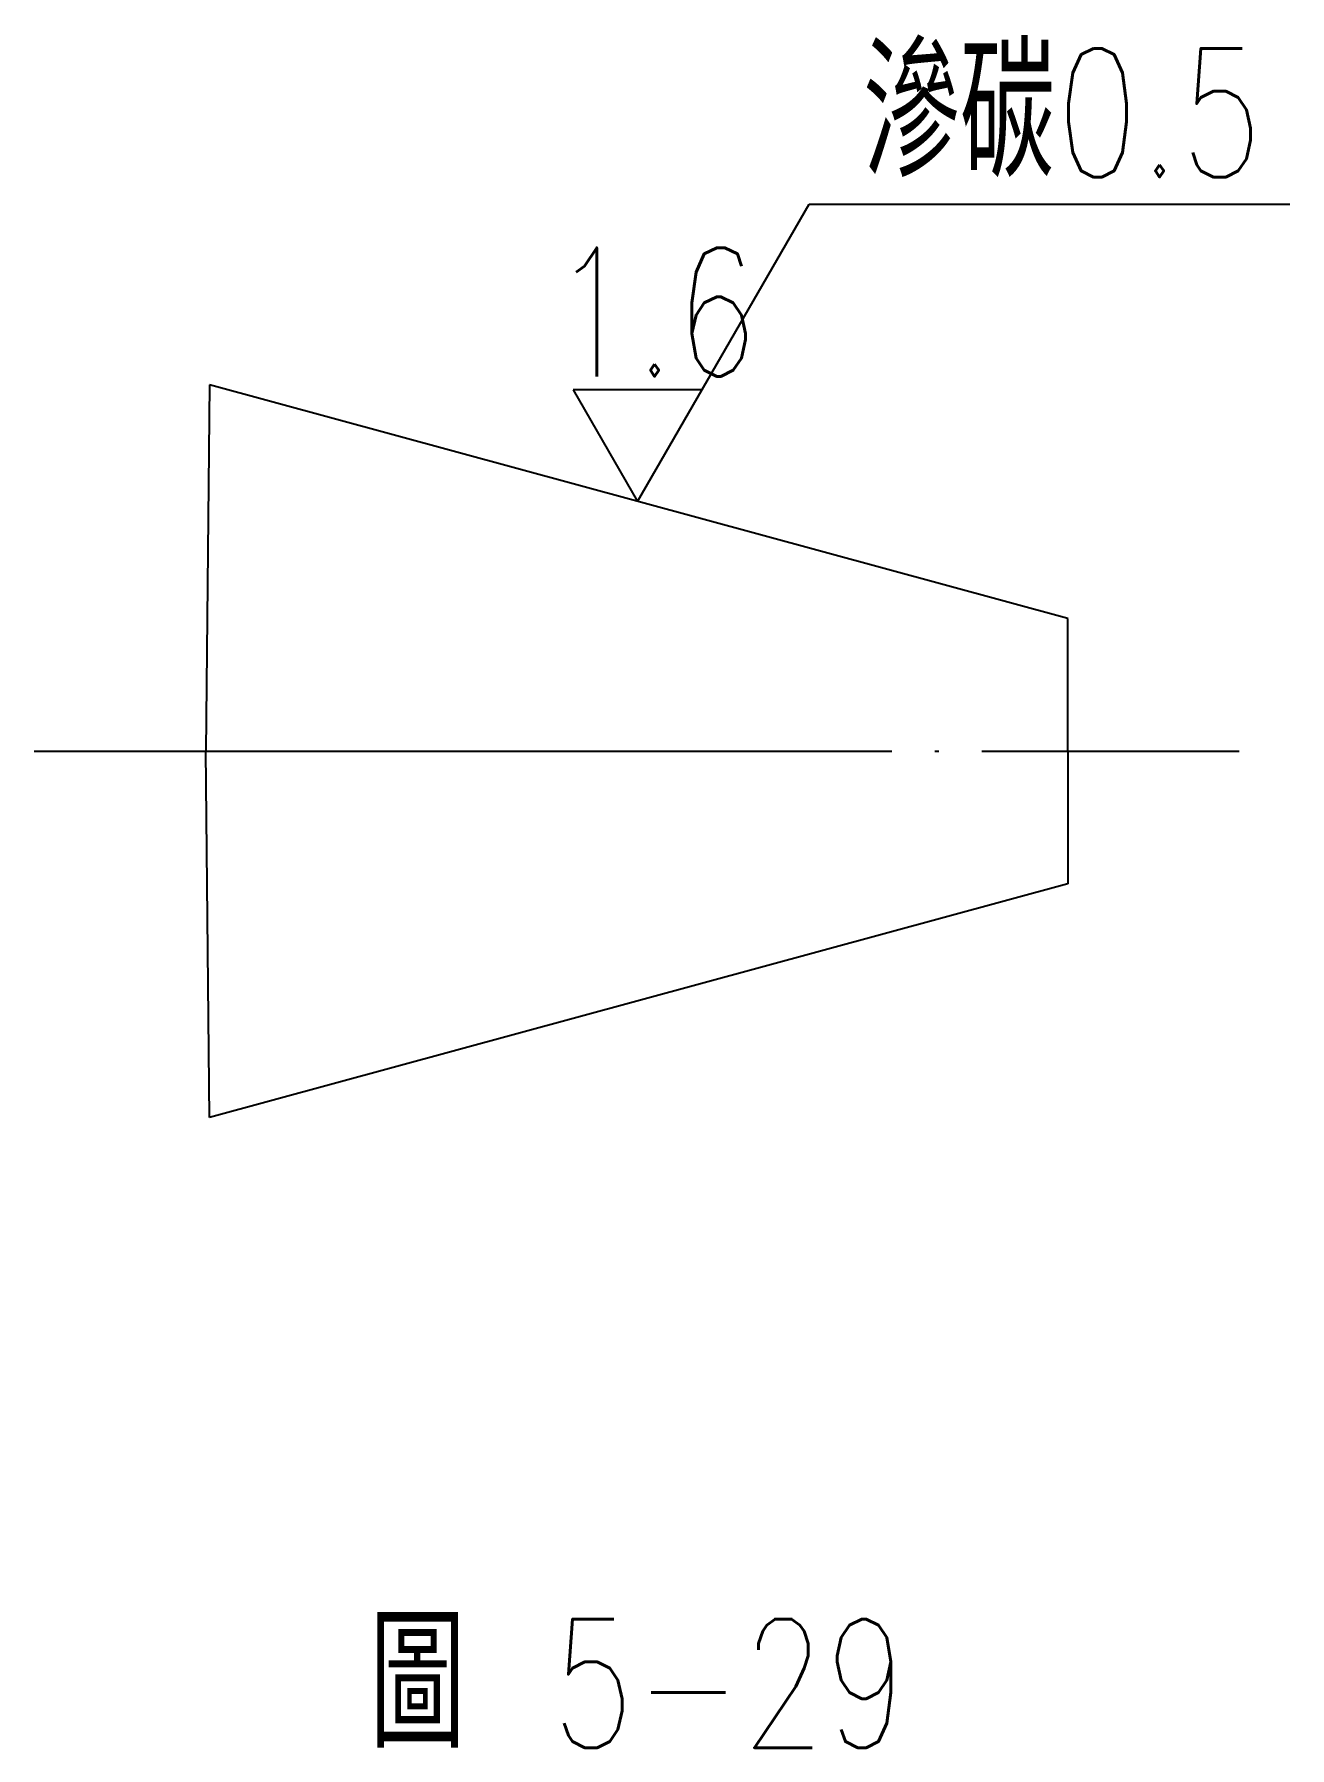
# Model space of a CAD drawing. Extents: x 155.3 to 184.6, y 270.3 to 310.3.
import ezdxf

# ---------------------------------------------------------------- set-up
doc = ezdxf.new("R2010")
doc.units = 0
doc.linetypes.add('中心線', pattern=[22, 20, -1, 0, -1])
doc.layers.get('0').update_dxf_attribs({"color": 3, "linetype": 'CONTINUOUS'})
doc.layers.add('中心線', color=1, linetype='中心線')
doc.layers.add('輪廓線', color=7, linetype='CONTINUOUS')
doc.styles.add('CNS', font='txt.shx', dxfattribs={"width": 0.75, "height": 3, "bigfont": 'chineset.shx'})
doc.styles.add('CNS75', font='txt.shx', dxfattribs={"width": 0.75, "height": 3, "bigfont": 'chineset.shx'})

msp = doc.modelspace()

# ---------------------------------------------------------------- linework, layer by layer
for p, q in [((169.404, 299.389), (173.404, 306.317)), ((173.404, 306.317), (184.613, 306.317)), ((170.904, 301.987), (167.904, 301.987)), ((167.904, 301.987), (169.404, 299.389))]:
    msp.add_line(p, q)
at = {"layer": '中心線'}
msp.add_line((155.333, 293.565), (183.436, 293.565), dxfattribs=at)
at = {"layer": '輪廓線'}
for p, q in [((159.421, 302.109), (159.333, 293.565)), ((179.436, 296.655), (159.421, 302.109)), ((179.436, 293.565), (179.436, 296.655)), ((159.421, 285.02), (159.333, 293.565)), ((179.436, 293.565), (179.436, 290.474)), ((179.436, 290.474), (159.421, 285.02))]:
    msp.add_line(p, q, dxfattribs=at)

# ---------------------------------------------------------------- texts
at = {"style": 'CNS75', "width": 0.75}
for s, p in [('滲碳0.5', (174.667, 306.951)), ('1.6', (167.391, 302.303))]:
    msp.add_text(s, height=3, dxfattribs=at).set_placement(p)
at = {"layer": '輪廓線', "style": 'CNS', "width": 0.75}
msp.add_text('圖 5-29', height=3, dxfattribs=at).set_placement((163.148, 270.326))

doc.saveas('drawing.dxf')
